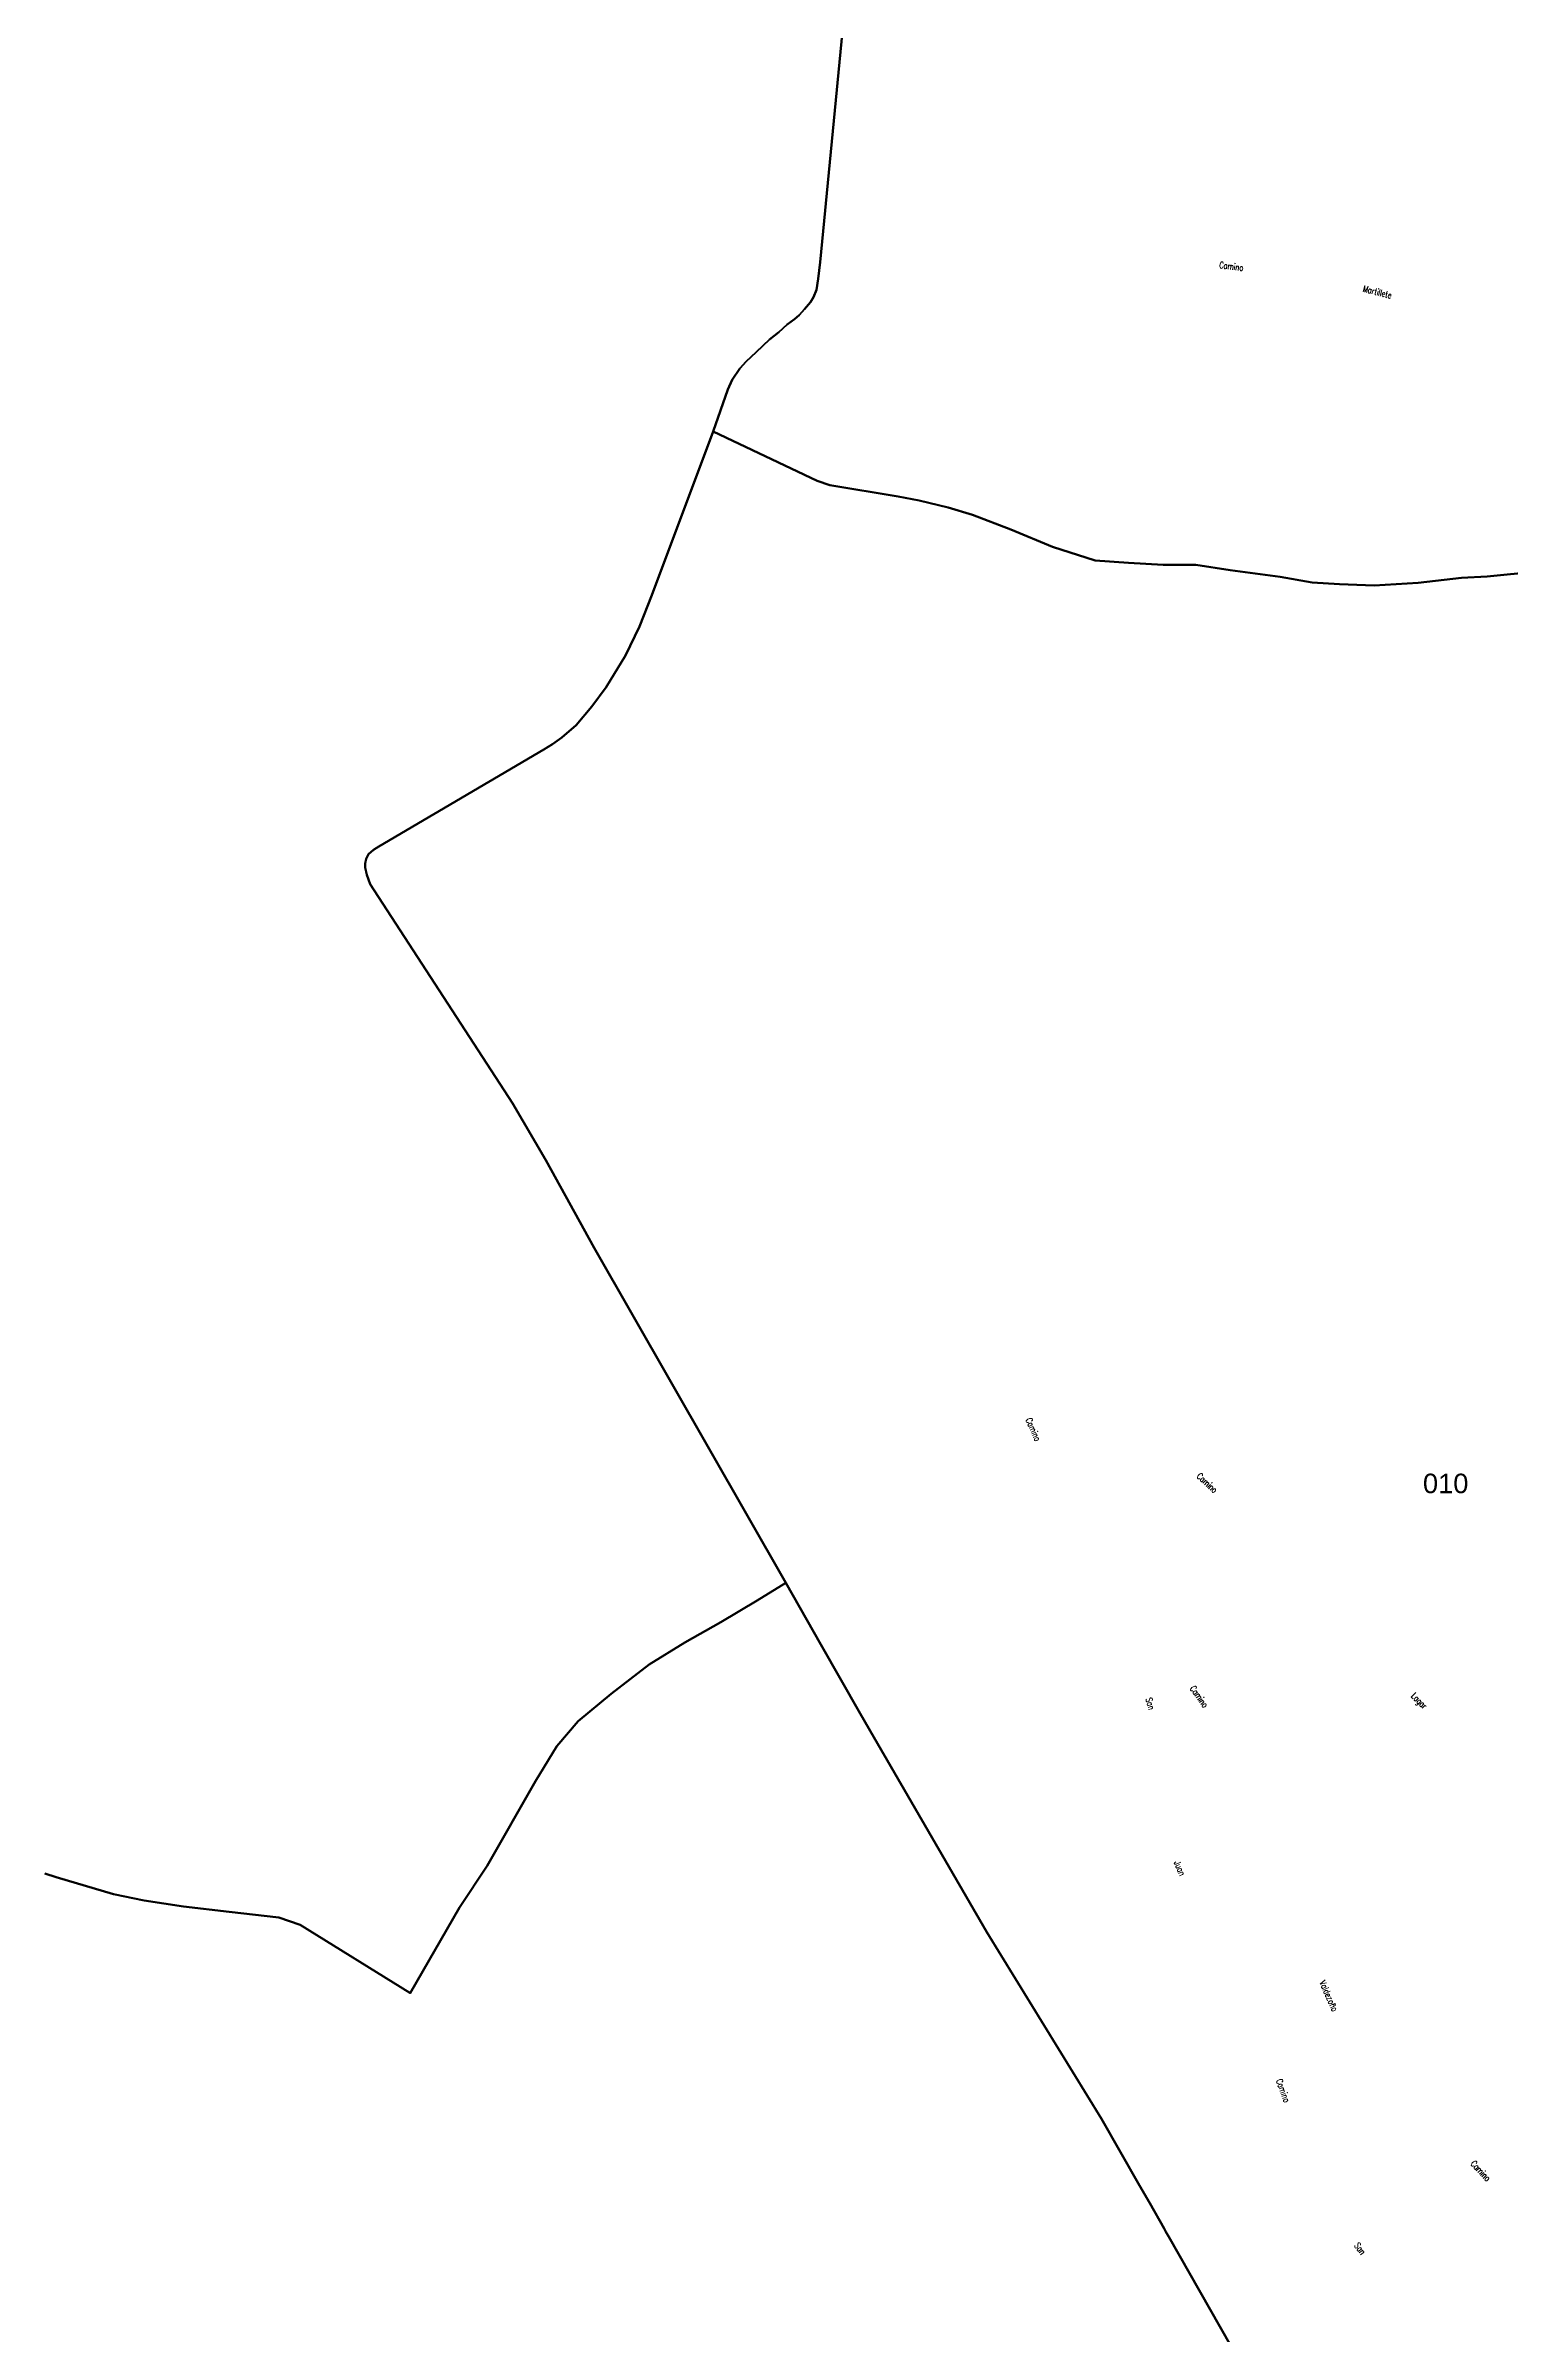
# Model space of a CAD drawing. Header units: metres. Extents: x 339638 to 364279, y 4598373 to 4630956.
# Drawn here: x 356890 to 359143, y 4609217 to 4612737 of the extents above; entities that cross this region are included whole.
import ezdxf
from ezdxf.enums import TextEntityAlignment as Align

# ---------------------------------------------------------------- set-up
doc = ezdxf.new("R2010")
doc.units = ezdxf.units.M
doc.layers.add('caminos', color=1, linetype='Continuous', lineweight=0)
doc.layers.add('poligonos_rusticos', color=42, linetype='Continuous', lineweight=40)
doc.layers.add('poligonos_rustico_txt', color=7, linetype='Continuous')
doc.styles.add('Arial', font='arial.ttf')
doc.styles.add('caminos', font='simplex.shx', dxfattribs={"width": 0.75})

msp = doc.modelspace()

# ---------------------------------------------------------------- linework, layer by layer
at = {"layer": 'poligonos_rusticos'}
for points in [[(358115.7, 4612759.4), (358081.7, 4612404), (358078.4, 4612378.5), (358075.8, 4612361.7), (358071.5, 4612350.4), (358066.5, 4612342.7), (358057.5, 4612331.9), (358049.4, 4612322.4), (358041.9, 4612316.2), (358030.6, 4612308.1), (358018.1, 4612296.5), (358003.9, 4612285), (357983.3, 4612265.5), (357967.6, 4612251.1), (357958.1, 4612240.4), (357946.4, 4612223.1), (357939.4, 4612208), (357916.9, 4612143.3), (357822.5, 4611891.8), (357803.9, 4611843.7), (357782.2, 4611799.2), (357752.2, 4611750.2), (357730.5, 4611720.6), (357706.2, 4611692), (357684.1, 4611672.9), (357669.7, 4611662.8), (357656.6, 4611654.6), (357402.8, 4611505.1), (357394.8, 4611500.3), (357387, 4611493.4), (357383.2, 4611486.1), (357381.5, 4611479.2), (357382, 4611472.9), (357384.5, 4611461.5), (357389.4, 4611447.3), (357608.3, 4611110.3), (357659.4, 4611022.6), (357733.9, 4610887.7), (358029, 4610372.4), (357984.9, 4610345.5), (357928.8, 4610312.2), (357873.5, 4610280.6), (357818.7, 4610246.9), (357760.1, 4610202.1), (357709.6, 4610159.8), (357676.8, 4610121.3), (357643.5, 4610067.6), (357569.4, 4609937.4), (357526.8, 4609873.4), (357450.9, 4609741.3), (357450.4, 4609742), (357281.9, 4609846.3), (357248.9, 4609857.7), (357172.8, 4609866.5), (357102.4, 4609874.7), (357041.7, 4609883.9), (356994.6, 4609893.6), (356906.6, 4609919.8), (356888.8, 4609925.6)], [(359184.8, 4611928.4), (359107.5, 4611920.5), (359068.1, 4611918.4), (359001.4, 4611910.7), (358933.9, 4611906.6), (358880.4, 4611908.8), (358838.2, 4611911.1), (358789.3, 4611919.9), (358712.3, 4611930.5), (358659.6, 4611938.4), (358609.1, 4611938.5), (358555.7, 4611941.5), (358504.5, 4611944.9), (358439.1, 4611966), (358375.1, 4611992.6), (358315.7, 4612015.6), (358278.3, 4612026.9), (358233.9, 4612037.3), (358201.7, 4612043.5), (358096.5, 4612060.8), (358077.2, 4612067.8), (357916.9, 4612143.3), (357939.4, 4612208), (357946.4, 4612223.1), (357958.1, 4612240.4), (357967.6, 4612251.1), (357983.3, 4612265.5), (358003.9, 4612285), (358018.1, 4612296.5), (358030.6, 4612308.1), (358041.9, 4612316.2), (358049.4, 4612322.4), (358057.5, 4612331.9), (358066.5, 4612342.7), (358071.5, 4612350.4), (358075.8, 4612361.7), (358078.4, 4612378.5), (358081.7, 4612404), (358115.7, 4612759.4)], [(358713.4, 4609199), (358617.8, 4609366.5), (358613.4, 4609374.4), (358610.6, 4609379.2), (358588.4, 4609418.2), (358572.8, 4609445.5), (358514.2, 4609548.3), (358337.7, 4609835.4), (358163.9, 4610135), (358143.1, 4610171.6), (358082.4, 4610277.7), (358029, 4610372.4), (357733.9, 4610887.7), (357659.4, 4611022.6), (357608.3, 4611110.3), (357389.4, 4611447.3), (357384.5, 4611461.5), (357382, 4611472.9), (357381.5, 4611479.2), (357383.2, 4611486.1), (357387, 4611493.4), (357394.8, 4611500.3), (357402.8, 4611505.1), (357656.6, 4611654.6), (357669.7, 4611662.8), (357684.1, 4611672.9), (357706.2, 4611692), (357730.5, 4611720.6), (357752.2, 4611750.2), (357782.2, 4611799.2), (357803.9, 4611843.7), (357822.5, 4611891.8), (357916.9, 4612143.3), (358077.2, 4612067.8), (358077.2, 4612067.8), (358096.5, 4612060.8), (358201.7, 4612043.5), (358233.9, 4612037.3), (358278.3, 4612026.9), (358315.7, 4612015.6), (358375.1, 4611992.6), (358439.1, 4611966), (358504.5, 4611944.9), (358555.7, 4611941.5), (358609.1, 4611938.5), (358659.6, 4611938.4), (358712.3, 4611930.5), (358789.3, 4611919.9), (358838.2, 4611911.1), (358880.4, 4611908.8), (358933.9, 4611906.6), (359001.4, 4611910.7), (359068.1, 4611918.4), (359107.5, 4611920.5), (359184.8, 4611928.4)], [(356888.8, 4609925.6), (356906.6, 4609919.8), (356994.6, 4609893.6), (357041.7, 4609883.9), (357102.4, 4609874.7), (357172.8, 4609866.5), (357248.9, 4609857.7), (357281.9, 4609846.3), (357450.4, 4609742), (357450.9, 4609741.3), (357526.8, 4609873.4), (357569.4, 4609937.4), (357643.5, 4610067.6), (357676.8, 4610121.3), (357709.6, 4610159.8), (357760.1, 4610202.1), (357818.7, 4610246.9), (357873.5, 4610280.6), (357928.8, 4610312.2), (357984.9, 4610345.5), (358029, 4610372.4), (358082.4, 4610277.7), (358082.4, 4610277.7), (358143.1, 4610171.6), (358163.9, 4610135), (358337.7, 4609835.4), (358514.2, 4609548.3), (358572.8, 4609445.5), (358588.4, 4609418.2), (358610.6, 4609379.2), (358613.4, 4609374.4), (358617.8, 4609366.5), (358713.4, 4609199)]]:
    msp.add_lwpolyline(points, dxfattribs=at)

# ---------------------------------------------------------------- texts
at = {"layer": 'caminos', "style": 'caminos', "width": 0.75}
for s, rotation, p in [('Camino', -7.1452, (358694.6, 4612392)), ('Martillete', -14.4044, (358914.9, 4612356)), ('Camino', -66.1293, (358394.6, 4610622.3)), ('Camino', -43.07, (358657.8, 4610533.2)), ('San', -74.214, (358579.2, 4610193.5)), ('Camino', -54.731, (358647.3, 4610208.2)), ('Lagar', -45.7434, (358987.7, 4610195.6)), ('Juan', -66.4902, (358622.8, 4609941.3)), ('Valdezoño', -66.1098, (358846.5, 4609756.8)), ('Camino', -69.9078, (358779.7, 4609606.3)), ('Camino', -47.0526, (359079, 4609476.3)), ('San', -53.2219, (358900, 4609351.2))]:
    msp.add_text(s, height=10, rotation=rotation, dxfattribs=at).set_placement(p, align=Align.BOTTOM_LEFT)
at = {"layer": 'poligonos_rustico_txt', "style": 'Arial'}
msp.add_text('010', height=30, dxfattribs=at).set_placement((359043.7, 4610501.5), align=Align.BOTTOM_CENTER)

doc.saveas('drawing.dxf')
